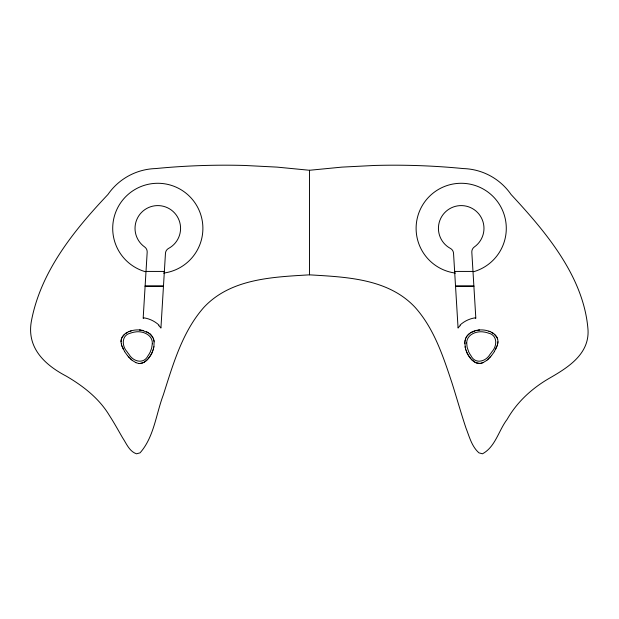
<?xml version="1.0" encoding="UTF-8"?>
<svg xmlns="http://www.w3.org/2000/svg" width="619" height="619" viewBox="0 0 619 619"><rect width="100%" height="100%" fill="white"/><g stroke="black" fill="none" stroke-linecap="round" stroke-linejoin="round"><path stroke-width="0.93" d="M121.378 343.924C119.444 337.494 125.386 332.241 131.104 330.863A23.336 23.336 0 0 1 140.683 330.074L143.159 330.531M121.069 341.804L121.239 339.785M465.302 347.677L464.869 341.827M464.784 343.731L464.799 342.764M160.94 327.869L165.459 253.341A6.012 6.012 0 0 1 168.608 248.412A22.779 22.779 0 0 0 175.958 214.615A22.779 22.779 0 0 0 141.434 212.526A22.779 22.779 0 0 0 144.645 246.958A6.012 6.012 0 0 1 147.175 252.235L143.167 318.282L143.732 318.375M488.956 331.204C494.326 332.798 499.378 337.935 497.668 343.932M497.885 341.804L497.405 345.015M464.908 341.835L465.457 339.142M153.938 346.686L154.092 341.835M153.744 347.685L153.891 346.679M465.031 340.914L465.217 340.017M153.21 349.696L153.698 347.677M153.458 348.675L152.878 350.694M497.359 345.007L494.326 351.623M121.456 338.825L121.781 337.904M465.411 339.127L465.759 338.307M497.026 346.106L495.579 349.426M152.831 350.679L152.491 351.685A26.772 26.772 0 0 1 150.889 354.966L148.127 358.85M465.712 338.284L466.509 336.697M466.122 337.494L467.809 334.98M122.175 337.107L124.581 334.275M494.364 351.646L491.401 355.755M150.224 355.971C147.84 359.747 144.142 363.461 139.391 363.531M467.152 335.838L470.363 332.836L475.856 330.577M491.37 355.732L487.447 359.863M489.846 357.48L490.619 356.621M489.049 358.308L486.611 360.552M147.314 359.654L145.666 361.132M468.614 334.237L469.473 333.525M486.58 360.513L483.13 362.618M125.34 333.626L127.104 332.565M143.948 362.339L144.831 361.798M470.394 332.875L472.429 331.761M479.609 363.485L483.145 362.664M129.038 331.645L131.12 330.91M143.051 362.788L140.265 363.469M473.527 331.304L474.672 330.91M481.373 363.229L482.247 362.966M475.841 330.531L477.071 330.314M475.268 318.375L475.833 318.282L471.825 252.235A6.012 6.012 0 0 1 474.355 246.958A22.779 22.779 0 0 0 477.566 212.526A22.779 22.779 0 0 0 443.042 214.615A22.779 22.779 0 0 0 450.392 248.412A6.012 6.012 0 0 1 453.541 253.341L458.06 327.869M477.063 330.267L479.586 329.997M309.5 170.271L341.889 167.122L374.402 165.466A710.983 710.983 0 0 1 463.337 168.577A60.12 60.12 0 0 1 511.07 194.505C545.873 232.017 584.259 277.157 588.05 330.353C589.126 354.795 566.989 368.119 548.643 378.673C531.706 388.585 516.873 402.218 507.131 419.38C498.666 430.429 495.339 447.026 482.456 453.804L478.951 452.853C471.732 446.508 469.364 436.65 465.968 428.039C460.969 412.997 456.675 397.738 451.885 382.635C443.111 356.235 434.097 328.674 415.264 307.527C388.361 278.511 346.3 277.072 309.5 274.836C272.7 277.072 230.639 278.511 203.736 307.527C182.148 332.094 173.072 364.459 163.292 394.968C156.019 414.196 154.069 437.029 140.049 452.853L136.544 453.804C129.286 451.444 126.454 443.521 122.531 437.695C118.244 430.267 114.105 422.746 109.439 415.542C99.218 398.458 83.194 386.024 66.233 376.112C44.738 364.846 26.176 347.661 31.507 320.541C40.955 271.13 74.195 230.167 107.93 194.505A60.12 60.12 0 0 1 155.663 168.569A710.983 710.983 0 0 1 244.598 165.459L277.111 167.122L309.5 170.271L309.5 274.836M480.499 363.454L475.949 362.788M146.014 271.424L164.368 271.424M454.632 271.424L472.986 271.424M145.132 285.947L163.486 285.947M455.514 285.947L473.868 285.947M145.109 286.334L163.462 286.334M455.538 286.334L473.891 286.334M138.501 363.454L139.391 363.485M139.414 329.997L140.683 330.12M478.735 363.469C474.332 363.005 471.028 359.523 468.738 356.002M138.509 363.407L135.855 362.664M141.929 330.314L148.637 332.836M489.962 331.645L487.896 330.863A23.336 23.336 0 0 0 478.317 330.074M135.87 362.618L132.42 360.513M146.571 331.761L150.417 334.206L153.241 338.307M491.896 332.565L493.637 333.664M475.075 362.293L471.686 359.654M132.389 360.552L128.381 356.621M149.527 333.525L151.848 335.838M131.553 359.863L129.951 358.308M494.419 334.275L496.825 337.107M129.123 357.511L127.63 355.732M470.904 358.819L468.111 354.966A26.772 26.772 0 0 1 466.509 351.685M127.599 355.755L124.636 351.646M124.674 351.623L121.935 346.114M152.452 336.728L152.878 337.494M123.421 349.426L121.595 345.015M466.122 350.694L466.548 351.669A26.679 26.679 0 0 0 468.15 354.942M153.288 338.284L153.543 339.142M497.258 337.881L497.591 338.817M465.79 349.696L466.169 350.679M465.836 349.681L465.062 346.686M153.589 339.127L154.131 341.827M121.332 343.932L121.641 345.007M153.829 340.001L154.007 340.899M458.106 327.915A24.327 23.94 78.3 0 1 460.312 325.548M459.948 325.145A29.58 29.255 51.6 0 1 475.175 317.81M158.688 325.548A24.327 23.94 -78.3 0 1 160.894 327.915M143.825 317.81A29.58 29.255 -51.6 0 1 159.052 325.145M145.395 271.718A45.086 45.086 0 0 1 122.376 200.471A45.086 45.086 0 0 1 197.028 206.142A45.086 45.086 0 0 1 163.517 273.095M152.452 351.669A26.679 26.679 0 0 1 150.85 354.942M455.483 273.095A45.086 45.086 0 0 1 421.972 206.142A45.086 45.086 0 0 1 496.624 200.471A45.086 45.086 0 0 1 473.605 271.718M466.695 342.957L467.144 347.282L468.761 351.979A23.421 23.421 0 0 0 471.02 355.809C475.276 364.49 485.776 361.635 489.892 354.517A35.399 35.399 0 0 0 492.028 351.638C497.405 345.773 497.537 334.902 488.267 333.076A20.574 20.574 0 0 0 484.306 332.07C476.963 330.6 466.726 334.252 466.695 342.957M152.313 343.785L151.632 348.188L150.239 351.979A23.421 23.421 0 0 1 147.98 355.809C143.724 364.49 133.224 361.635 129.108 354.517A35.399 35.399 0 0 1 126.972 351.638C121.595 345.773 121.463 334.902 130.733 333.076A20.574 20.574 0 0 1 134.694 332.07C142.324 330.438 152.947 334.709 152.313 343.785"/></g></svg>
